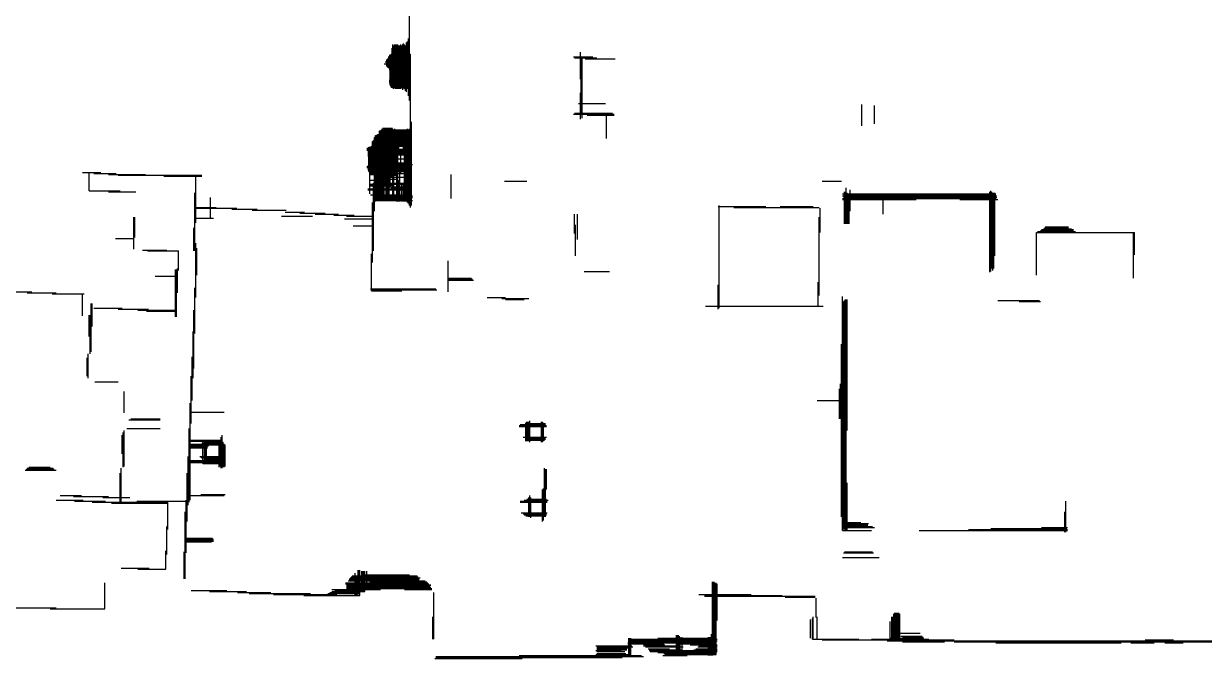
# Model space of a CAD drawing. Extents: x -18.1 to 24.4, y -13.4 to 16.4.
# Drawn here: x 2.5 to 14.67, y -13.45 to -6.91 of the extents above; entities that cross this region are included whole.
import ezdxf

# ---------------------------------------------------------------- set-up
doc = ezdxf.new("R2010")
doc.units = 0
doc.layers.add('1-0_REZ', color=7, linetype='CONTINUOUS')

msp = doc.modelspace()

# ---------------------------------------------------------------- linework, layer by layer
at = {"layer": '1-0_REZ'}
for p, q in [((6.48, -7.7), (6.48, -6.52)), ((6.3, -7.56), (6.3, -7.16)), ((6.31, -7.57), (6.31, -7.12)), ((6.32, -7.58), (6.32, -7.13)), ((6.33, -7.57), (6.33, -7.12)), ((6.34, -7.58), (6.34, -7.12)), ((6.35, -7.58), (6.35, -7.12)), ((6.36, -7.58), (6.36, -7.12)), ((6.37, -7.58), (6.37, -7.13)), ((6.38, -7.58), (6.38, -7.13)), ((6.39, -7.58), (6.39, -7.12)), ((6.4, -7.57), (6.4, -7.13)), ((6.41, -7.59), (6.41, -7.12)), ((6.42, -7.57), (6.42, -7.11)), ((6.43, -7.58), (6.43, -7.12)), ((6.44, -7.6), (6.44, -7.13)), ((6.45, -7.61), (6.45, -7.1)), ((6.46, -7.58), (6.46, -7.09)), ((6.47, -7.65), (6.47, -7.06)), ((6.24, -7.28), (6.49, -7.28)), ((6.24, -7.29), (6.49, -7.29)), ((6.25, -7.27), (6.49, -7.27)), ((6.26, -7.25), (6.49, -7.25)), ((6.26, -7.26), (6.49, -7.26)), ((6.27, -7.23), (6.49, -7.23)), ((6.27, -7.24), (6.49, -7.24)), ((6.28, -7.54), (6.28, -7.23)), ((6.29, -7.22), (6.49, -7.22)), ((6.29, -7.56), (6.29, -7.22)), ((6.49, -8.8), (6.49, -7.22)), ((8.17, -7.25), (8.37, -7.25)), ((8.18, -7.26), (8.41, -7.26)), ((8.24, -7.48), (8.24, -7.2)), ((8.25, -7.84), (8.25, -7.25)), ((8.26, -7.88), (8.26, -7.25)), ((8.29, -7.27), (8.6, -7.27)), ((6.22, -7.32), (6.49, -7.32)), ((6.23, -7.3), (6.49, -7.3)), ((6.24, -7.31), (6.49, -7.31)), ((6.24, -7.33), (6.49, -7.33)), ((6.24, -7.34), (6.49, -7.34)), ((6.25, -7.35), (6.49, -7.35)), ((6.26, -7.36), (6.49, -7.36)), ((6.27, -7.37), (6.49, -7.37)), ((6.27, -7.38), (6.49, -7.38)), ((6.28, -7.39), (6.49, -7.39)), ((6.29, -7.41), (6.49, -7.41)), ((6.3, -7.4), (6.49, -7.4)), ((6.27, -7.49), (6.49, -7.49)), ((6.27, -7.5), (6.49, -7.5)), ((6.27, -7.51), (6.49, -7.51)), ((6.28, -7.47), (6.49, -7.47)), ((6.28, -7.48), (6.49, -7.48)), ((6.28, -7.52), (6.49, -7.52)), ((6.28, -7.53), (6.49, -7.53)), ((6.28, -7.54), (6.49, -7.54)), ((6.29, -7.46), (6.49, -7.46)), ((6.3, -7.42), (6.49, -7.42)), ((6.3, -7.43), (6.49, -7.43)), ((6.3, -7.44), (6.49, -7.44)), ((6.3, -7.45), (6.49, -7.45)), ((6.29, -7.55), (6.49, -7.55)), ((6.29, -7.56), (6.49, -7.56)), ((8.24, -7.89), (8.24, -7.62)), ((8.22, -7.73), (8.5, -7.73)), ((11.14, -7.96), (11.14, -7.74)), ((11.27, -7.94), (11.27, -7.75)), ((8.17, -7.84), (8.59, -7.84)), ((8.18, -7.83), (8.57, -7.83)), ((8.31, -7.85), (8.59, -7.85)), ((8.51, -8.09), (8.51, -7.83)), ((6.17, -8.01), (6.5, -8.01)), ((6.17, -8.73), (6.17, -8.01)), ((6.17, -8.02), (6.5, -8.02)), ((6.18, -8.73), (6.18, -8.02)), ((6.19, -8), (6.5, -8)), ((6.19, -8.73), (6.19, -8)), ((6.2, -8.73), (6.2, -7.99)), ((6.21, -8.73), (6.21, -7.98)), ((6.22, -8.73), (6.22, -7.98)), ((6.23, -8.58), (6.23, -7.98)), ((6.24, -8.73), (6.24, -7.98)), ((6.25, -8.73), (6.25, -7.98)), ((6.26, -8.73), (6.26, -7.98)), ((6.27, -8.73), (6.27, -7.98)), ((6.28, -8.57), (6.28, -7.98)), ((6.29, -8.45), (6.29, -7.98)), ((6.3, -8.46), (6.3, -7.98)), ((6.31, -8.73), (6.31, -7.99)), ((6.32, -8.73), (6.32, -8)), ((6.33, -8.46), (6.33, -7.99)), ((6.34, -8.47), (6.34, -8)), ((6.35, -8.74), (6.35, -8)), ((6.36, -8.74), (6.36, -8.01)), ((6.37, -8.2), (6.37, -8.01)), ((6.42, -8.25), (6.42, -8)), ((6.44, -8.74), (6.44, -8.01)), ((6.46, -8.75), (6.46, -7.99)), ((6.47, -8.76), (6.47, -8)), ((6.48, -8.78), (6.48, -7.99)), ((6.5, -8.78), (6.5, -7.92)), ((6.1, -8.12), (6.5, -8.12)), ((6.1, -8.44), (6.1, -8.12)), ((6.1, -8.14), (6.5, -8.14)), ((6.11, -8.11), (6.5, -8.11)), ((6.11, -8.45), (6.11, -8.11)), ((6.11, -8.13), (6.5, -8.13)), ((6.12, -8.08), (6.5, -8.08)), ((6.12, -8.84), (6.12, -8.08)), ((6.12, -8.09), (6.5, -8.09)), ((6.13, -8.06), (6.5, -8.06)), ((6.13, -8.74), (6.13, -8.06)), ((6.13, -8.07), (6.5, -8.07)), ((6.13, -8.1), (6.5, -8.1)), ((6.14, -8.73), (6.14, -8.06)), ((6.15, -8.05), (6.5, -8.05)), ((6.15, -8.73), (6.15, -8.05)), ((6.16, -8.73), (6.16, -8.05)), ((6.17, -8.04), (6.5, -8.04)), ((6.18, -8.03), (6.5, -8.03)), ((6.43, -8.74), (6.43, -8.03)), ((6.45, -8.74), (6.45, -8.03)), ((6.04, -8.19), (6.35, -8.19)), ((6.04, -8.2), (6.5, -8.2)), ((6.04, -8.21), (6.5, -8.21)), ((6.05, -8.22), (6.5, -8.22)), ((6.05, -8.23), (6.5, -8.23)), ((6.05, -8.24), (6.5, -8.24)), ((6.05, -8.25), (6.5, -8.25)), ((6.05, -8.26), (6.5, -8.26)), ((6.05, -8.27), (6.36, -8.27)), ((6.06, -8.18), (6.37, -8.18)), ((6.06, -8.43), (6.06, -8.18)), ((6.07, -8.66), (6.07, -8.18)), ((6.08, -8.44), (6.08, -8.18)), ((6.09, -8.17), (6.5, -8.17)), ((6.09, -8.45), (6.09, -8.17)), ((6.1, -8.16), (6.5, -8.16)), ((6.11, -8.15), (6.5, -8.15)), ((6.39, -8.45), (6.39, -8.2)), ((6.04, -8.38), (6.5, -8.38)), ((6.04, -8.39), (6.5, -8.39)), ((6.05, -8.37), (6.5, -8.37)), ((6.06, -8.28), (6.31, -8.28)), ((6.06, -8.29), (6.32, -8.29)), ((6.07, -8.3), (6.5, -8.3)), ((6.07, -8.31), (6.32, -8.31)), ((6.07, -8.32), (6.3, -8.32)), ((6.07, -8.33), (6.33, -8.33)), ((6.07, -8.34), (6.5, -8.34)), ((6.07, -8.36), (6.51, -8.36)), ((6.08, -8.35), (6.5, -8.35)), ((6.38, -8.74), (6.38, -8.35)), ((3.11, -8.44), (3.3, -8.44)), ((3.18, -8.63), (3.18, -8.44)), ((3.23, -8.45), (3.46, -8.45)), ((3.38, -8.46), (3.76, -8.46)), ((3.48, -8.47), (4.34, -8.47)), ((3.95, -8.48), (4.34, -8.48)), ((4.28, -8.96), (4.28, -8.48)), ((6.05, -8.4), (6.5, -8.4)), ((6.05, -8.41), (6.5, -8.41)), ((6.06, -8.42), (6.5, -8.42)), ((6.06, -8.43), (6.5, -8.43)), ((6.07, -8.44), (6.34, -8.44)), ((6.07, -8.45), (6.5, -8.45)), ((6.07, -8.46), (6.35, -8.46)), ((6.13, -8.48), (6.32, -8.48)), ((6.13, -8.49), (6.5, -8.49)), ((6.14, -8.47), (6.34, -8.47)), ((6.15, -8.51), (6.35, -8.51)), ((6.91, -8.71), (6.91, -8.46)), ((3.18, -8.63), (3.5, -8.63)), ((6.05, -8.61), (6.5, -8.61)), ((6.05, -8.62), (6.5, -8.62)), ((6.07, -8.52), (6.26, -8.52)), ((6.07, -8.58), (6.29, -8.58)), ((6.08, -8.56), (6.5, -8.56)), ((6.08, -8.57), (6.32, -8.57)), ((6.11, -8.55), (6.5, -8.55)), ((6.11, -9.25), (6.11, -8.55)), ((6.24, -8.59), (6.5, -8.59)), ((6.29, -8.6), (6.5, -8.6)), ((6.37, -8.74), (6.37, -8.52)), ((6.4, -8.74), (6.4, -8.55)), ((6.42, -8.74), (6.42, -8.55)), ((7.46, -8.53), (7.69, -8.53)), ((10.73, -8.53), (10.93, -8.53)), ((10.98, -8.97), (10.98, -8.6)), ((11.02, -8.84), (11.02, -8.62)), ((12.47, -9.46), (12.47, -8.63)), ((3.38, -8.64), (3.66, -8.64)), ((4.27, -9.25), (4.27, -8.65)), ((4.43, -8.91), (4.43, -8.7)), ((6.08, -8.67), (6.5, -8.67)), ((6.1, -9.37), (6.1, -8.75)), ((6.11, -8.69), (6.51, -8.69)), ((6.11, -8.73), (6.51, -8.73)), ((6.12, -8.68), (6.51, -8.68)), ((6.12, -8.72), (6.5, -8.72)), ((6.13, -8.7), (6.51, -8.7)), ((6.13, -8.71), (6.5, -8.71)), ((10.94, -8.66), (12.52, -8.66)), ((10.94, -8.68), (12.53, -8.68)), ((10.94, -8.71), (12.52, -8.71)), ((10.94, -8.72), (11.7, -8.72)), ((10.95, -8.67), (12.52, -8.67)), ((10.95, -8.69), (12.52, -8.69)), ((10.95, -8.7), (12.53, -8.7)), ((10.96, -8.97), (10.96, -8.64)), ((10.97, -8.97), (10.97, -8.64)), ((10.99, -8.97), (10.99, -8.65)), ((11, -8.97), (11, -8.66)), ((11.01, -8.97), (11.01, -8.66)), ((11.36, -8.87), (11.36, -8.66)), ((12.15, -8.72), (12.54, -8.72)), ((12.46, -9.47), (12.46, -8.64)), ((12.48, -9.43), (12.48, -8.64)), ((12.49, -9.45), (12.49, -8.65)), ((12.5, -9.43), (12.5, -8.65)), ((12.51, -9.3), (12.51, -8.65)), ((4.27, -8.8), (4.49, -8.8)), ((4.27, -8.81), (4.7, -8.81)), ((4.65, -8.82), (4.91, -8.82)), ((4.86, -8.83), (5.21, -8.83)), ((5.2, -8.85), (5.4, -8.85)), ((5.35, -8.86), (5.61, -8.86)), ((5.51, -8.87), (5.75, -8.87)), ((8.18, -9.07), (8.18, -8.87)), ((8.21, -9.13), (8.21, -8.87)), ((9.66, -8.79), (10.15, -8.79)), ((9.67, -9.84), (9.67, -8.78)), ((9.82, -8.8), (10.7, -8.8)), ((10.3, -8.79), (10.64, -8.79)), ((10.71, -9.06), (10.71, -8.81)), ((3.64, -9.23), (3.64, -8.9)), ((3.65, -9.11), (3.65, -8.9)), ((4.27, -8.91), (4.46, -8.91)), ((5.16, -8.89), (5.48, -8.89)), ((5.7, -8.88), (5.91, -8.88)), ((5.81, -8.92), (6.11, -8.92)), ((5.83, -8.89), (6.11, -8.89)), ((5.9, -8.99), (6.11, -8.99)), ((8.19, -9.3), (8.19, -8.98)), ((10.7, -9.71), (10.7, -8.9)), ((13.03, -9), (13.27, -9)), ((3.45, -9.12), (3.64, -9.12)), ((4.26, -9.25), (4.26, -9.01)), ((12.94, -9.06), (13.95, -9.06)), ((12.94, -9.5), (12.94, -9.06)), ((12.95, -9.05), (13.34, -9.05)), ((12.98, -9.04), (13.32, -9.04)), ((12.99, -9.03), (13.32, -9.03)), ((13.01, -9.02), (13.3, -9.02)), ((13.02, -9.01), (13.27, -9.01)), ((13.94, -9.53), (13.94, -9.06)), ((13.95, -9.29), (13.95, -9.06)), ((3.73, -9.24), (3.98, -9.24)), ((4.28, -9.73), (4.28, -9.17)), ((4.29, -9.5), (4.29, -9.22)), ((3.78, -9.25), (4.1, -9.25)), ((4.1, -9.45), (4.1, -9.25)), ((6.09, -9.66), (6.09, -9.28)), ((6.88, -9.67), (6.88, -9.35)), ((4.07, -9.93), (4.07, -9.44)), ((4.08, -9.93), (4.08, -9.44)), ((4.09, -9.68), (4.09, -9.43)), ((8.28, -9.46), (8.54, -9.46)), ((3.86, -9.51), (4.09, -9.51)), ((6.88, -9.53), (7.12, -9.53)), ((6.88, -9.54), (7.13, -9.54)), ((6.88, -9.55), (7.14, -9.55)), ((9.66, -9.85), (9.66, -9.6)), ((10.69, -9.82), (10.69, -9.57)), ((2.21, -9.67), (2.59, -9.67)), ((2.54, -9.68), (2.84, -9.68)), ((2.8, -9.69), (3.13, -9.69)), ((3.11, -9.92), (3.11, -9.7)), ((4.27, -10.1), (4.27, -9.63)), ((6.08, -9.64), (6.75, -9.64)), ((6.09, -9.65), (6.76, -9.65)), ((6.09, -9.66), (6.4, -9.66)), ((7.28, -9.73), (7.47, -9.73)), ((10.94, -12.13), (10.94, -9.72)), ((3.2, -10.29), (3.2, -9.79)), ((3.21, -10.03), (3.21, -9.79)), ((3.23, -9.84), (3.52, -9.84)), ((3.48, -9.85), (3.79, -9.85)), ((7.43, -9.74), (7.71, -9.74)), ((7.47, -9.75), (7.66, -9.75)), ((9.53, -9.82), (10.74, -9.82)), ((10.95, -12.12), (10.95, -9.77)), ((10.96, -12.12), (10.96, -9.76)), ((10.97, -12.13), (10.97, -9.75)), ((10.98, -12.13), (10.98, -9.75)), ((10.99, -11.1), (10.99, -9.75)), ((12.54, -9.76), (12.97, -9.76)), ((12.76, -9.77), (12.98, -9.77)), ((3.18, -10.13), (3.18, -9.91)), ((3.19, -10.31), (3.19, -9.91)), ((3.68, -9.86), (4.08, -9.86)), ((3.77, -9.87), (4.08, -9.87)), ((4.26, -10.46), (4.26, -9.86)), ((4.25, -10.56), (4.25, -10.08)), ((10.93, -11.99), (10.93, -10.21)), ((3.17, -10.56), (3.17, -10.31)), ((3.16, -10.54), (3.16, -10.35)), ((4.24, -10.79), (4.24, -10.34)), ((4.23, -11.03), (4.23, -10.54)), ((3.24, -10.6), (3.48, -10.6)), ((3.54, -10.92), (3.54, -10.7)), ((10.91, -10.98), (10.91, -10.67)), ((10.92, -10.98), (10.92, -10.62)), ((4.22, -11.82), (4.22, -10.82)), ((10.68, -10.79), (10.99, -10.79)), ((4.22, -10.91), (4.57, -10.91)), ((3.59, -10.99), (3.91, -10.99)), ((3.61, -10.98), (3.91, -10.98)), ((7.61, -11.05), (7.89, -11.05)), ((7.61, -11.06), (7.89, -11.06)), ((7.62, -11.04), (7.88, -11.04)), ((7.67, -11.03), (7.88, -11.03)), ((7.68, -11.21), (7.68, -11.02)), ((7.69, -11.21), (7.69, -11.01)), ((7.7, -11.21), (7.7, -11.01)), ((7.71, -11.21), (7.71, -11.01)), ((7.72, -11.22), (7.72, -11)), ((7.84, -11.22), (7.84, -11.01)), ((7.85, -11.22), (7.85, -11.01)), ((7.86, -11.21), (7.86, -11.02)), ((3.52, -11.34), (3.52, -11.15)), ((3.53, -11.48), (3.53, -11.12)), ((3.54, -11.47), (3.54, -11.1)), ((3.57, -11.08), (3.91, -11.08)), ((4.21, -11.84), (4.21, -11.08)), ((4.54, -11.49), (4.54, -11.17)), ((4.55, -11.49), (4.55, -11.15)), ((7.65, -11.17), (7.89, -11.17)), ((7.67, -11.18), (7.88, -11.18)), ((7.68, -11.19), (7.88, -11.19)), ((4.21, -11.2), (4.53, -11.2)), ((4.21, -11.21), (4.55, -11.21)), ((4.21, -11.24), (4.57, -11.24)), ((4.21, -11.25), (4.58, -11.25)), ((4.21, -11.26), (4.41, -11.26)), ((4.21, -11.27), (4.4, -11.27)), ((4.21, -11.28), (4.4, -11.28)), ((4.34, -11.23), (4.56, -11.23)), ((4.35, -11.44), (4.35, -11.21)), ((4.36, -11.22), (4.56, -11.22)), ((4.37, -11.43), (4.37, -11.2)), ((4.38, -11.43), (4.38, -11.21)), ((4.39, -11.43), (4.39, -11.21)), ((4.52, -11.48), (4.52, -11.2)), ((4.53, -11.47), (4.53, -11.2)), ((4.56, -11.48), (4.56, -11.22)), ((4.57, -11.48), (4.57, -11.24)), ((4.58, -11.47), (4.58, -11.25)), ((7.68, -11.2), (7.87, -11.2)), ((4.2, -11.87), (4.2, -11.37)), ((4.2, -11.41), (4.55, -11.41)), ((4.2, -11.42), (4.54, -11.42)), ((4.2, -11.43), (4.57, -11.43)), ((4.32, -11.37), (4.58, -11.37)), ((4.33, -11.38), (4.57, -11.38)), ((4.36, -11.4), (4.56, -11.4)), ((4.37, -11.39), (4.57, -11.39)), ((2.52, -11.51), (2.84, -11.51)), ((2.53, -11.5), (2.82, -11.5)), ((2.54, -11.49), (2.81, -11.49)), ((2.56, -11.48), (2.78, -11.48)), ((3.5, -11.85), (3.5, -11.54)), ((3.51, -11.85), (3.51, -11.49)), ((4.19, -12.04), (4.19, -11.54)), ((4.35, -11.44), (4.58, -11.44)), ((7.87, -11.99), (7.87, -11.49)), ((7.88, -11.99), (7.88, -11.5)), ((7.89, -11.71), (7.89, -11.5)), ((10.99, -12.13), (10.99, -11.64)), ((2.88, -11.77), (3.1, -11.77)), ((3.02, -11.78), (3.38, -11.78)), ((3.32, -11.79), (3.6, -11.79)), ((4.19, -11.77), (4.57, -11.77)), ((4.33, -11.76), (4.58, -11.76)), ((7.71, -11.99), (7.71, -11.79)), ((7.72, -11.99), (7.72, -11.77)), ((7.73, -12), (7.73, -11.79)), ((7.85, -12.04), (7.85, -11.71)), ((7.86, -12.03), (7.86, -11.7)), ((2.84, -11.82), (3.12, -11.82)), ((3.03, -11.83), (3.35, -11.83)), ((3.21, -11.84), (3.99, -11.84)), ((3.41, -11.85), (3.99, -11.85)), ((3.67, -11.83), (4.2, -11.83)), ((3.99, -12.12), (3.99, -11.84)), ((4.18, -12.36), (4.18, -11.82)), ((7.62, -11.83), (7.9, -11.83)), ((7.62, -11.84), (7.9, -11.84)), ((7.66, -11.82), (7.91, -11.82)), ((7.69, -11.81), (7.89, -11.81)), ((13.24, -12.15), (13.24, -11.83)), ((4.17, -12.63), (4.17, -11.94)), ((7.63, -11.95), (7.9, -11.95)), ((7.65, -11.96), (7.89, -11.96)), ((7.66, -11.97), (7.89, -11.97)), ((7.68, -11.98), (7.88, -11.98)), ((13.23, -12.15), (13.23, -11.94)), ((3.98, -12.38), (3.98, -12.09)), ((10.94, -12.05), (11.13, -12.05)), ((10.94, -12.06), (11.21, -12.06)), ((10.94, -12.07), (11.2, -12.07)), ((10.94, -12.08), (11.2, -12.08)), ((10.94, -12.09), (11.25, -12.09)), ((10.94, -12.1), (11.27, -12.1)), ((10.94, -12.13), (11.24, -12.13)), ((11.73, -12.13), (13.26, -12.13)), ((12.24, -12.12), (13.26, -12.12)), ((12.47, -12.11), (13.25, -12.11)), ((12.99, -12.1), (13.26, -12.1)), ((4.17, -12.21), (4.45, -12.21)), ((4.17, -12.22), (4.46, -12.22)), ((4.17, -12.23), (4.46, -12.23)), ((4.17, -12.24), (4.46, -12.24)), ((4.17, -12.25), (4.44, -12.25)), ((3.97, -12.53), (3.97, -12.34)), ((4.16, -12.63), (4.16, -12.35)), ((10.95, -12.36), (11.26, -12.36)), ((10.96, -12.35), (11.25, -12.35)), ((3.51, -12.52), (3.8, -12.52)), ((10.94, -12.41), (11.32, -12.41)), ((3.68, -12.53), (3.97, -12.53)), ((5.85, -12.65), (6.64, -12.65)), ((5.86, -12.63), (6.58, -12.63)), ((5.86, -12.64), (6.58, -12.64)), ((5.87, -12.62), (6.59, -12.62)), ((5.88, -12.61), (6.57, -12.61)), ((5.89, -12.6), (6.56, -12.6)), ((5.92, -12.81), (5.92, -12.57)), ((5.93, -12.81), (5.93, -12.61)), ((5.94, -12.8), (5.94, -12.61)), ((5.95, -12.79), (5.95, -12.54)), ((5.96, -12.78), (5.96, -12.54)), ((5.97, -12.8), (5.97, -12.54)), ((5.99, -12.76), (5.99, -12.55)), ((6, -12.76), (6, -12.55)), ((6, -12.59), (6.48, -12.59)), ((6.01, -12.76), (6.01, -12.55)), ((6.02, -12.76), (6.02, -12.55)), ((6.04, -12.74), (6.04, -12.55)), ((3.34, -12.94), (3.34, -12.67)), ((4.23, -12.75), (4.6, -12.75)), ((4.42, -12.76), (4.8, -12.76)), ((4.71, -12.77), (5.05, -12.77)), ((5.66, -12.77), (5.97, -12.77)), ((5.68, -12.74), (6.18, -12.74)), ((5.68, -12.76), (6.02, -12.76)), ((5.71, -12.75), (6.02, -12.75)), ((5.82, -12.67), (6.67, -12.67)), ((5.82, -12.68), (6.68, -12.68)), ((5.83, -12.69), (6.7, -12.69)), ((5.83, -12.7), (6.7, -12.7)), ((5.83, -12.71), (6.69, -12.71)), ((5.83, -12.72), (6.7, -12.72)), ((5.83, -12.73), (6.71, -12.73)), ((6.07, -12.66), (6.66, -12.66)), ((6.43, -12.74), (6.71, -12.74)), ((6.73, -13.25), (6.73, -12.77)), ((9.6, -13.42), (9.6, -12.66)), ((9.61, -13.41), (9.61, -12.66)), ((9.62, -13.41), (9.62, -12.66)), ((9.63, -13.41), (9.63, -12.67)), ((9.64, -13.41), (9.64, -12.67)), ((9.65, -13.06), (9.65, -12.68)), ((4.83, -12.78), (5.46, -12.78)), ((5.08, -12.79), (5.73, -12.79)), ((5.39, -12.8), (5.97, -12.8)), ((5.64, -12.78), (5.97, -12.78)), ((9.46, -12.79), (10, -12.79)), ((9.52, -12.8), (10.32, -12.8)), ((9.52, -12.81), (10.66, -12.81)), ((10.35, -12.82), (10.66, -12.82)), ((10.67, -13.03), (10.67, -12.83)), ((2.35, -12.93), (2.84, -12.93)), ((2.78, -12.94), (3.34, -12.94)), ((11.47, -13.26), (11.47, -12.99)), ((11.48, -13.26), (11.48, -12.98)), ((11.49, -13.26), (11.49, -12.98)), ((11.5, -13.27), (11.5, -12.98)), ((11.51, -13.27), (11.51, -12.98)), ((11.52, -13.27), (11.52, -12.98)), ((11.53, -13.27), (11.53, -12.99)), ((6.72, -13.25), (6.72, -13.02)), ((10.61, -13.24), (10.61, -13.05)), ((10.63, -13.25), (10.63, -13.04)), ((10.64, -13.25), (10.64, -13.02)), ((10.68, -13.25), (10.68, -13.02)), ((11.43, -13.27), (11.43, -13.07)), ((11.45, -13.27), (11.45, -13.02)), ((11.46, -13.26), (11.46, -13.02)), ((8.74, -13.43), (8.74, -13.24)), ((8.74, -13.25), (9.65, -13.25)), ((8.75, -13.43), (8.75, -13.24)), ((8.76, -13.43), (8.76, -13.24)), ((9.04, -13.24), (9.64, -13.24)), ((9.23, -13.42), (9.23, -13.21)), ((9.24, -13.42), (9.24, -13.21)), ((9.25, -13.42), (9.25, -13.21)), ((9.26, -13.42), (9.26, -13.22)), ((9.27, -13.42), (9.27, -13.23)), ((9.29, -13.42), (9.29, -13.23)), ((9.56, -13.42), (9.56, -13.23)), ((9.57, -13.42), (9.57, -13.23)), ((9.58, -13.42), (9.58, -13.23)), ((9.59, -13.42), (9.59, -13.2)), ((10.63, -13.25), (11.11, -13.25)), ((11.24, -13.25), (11.83, -13.25)), ((11.43, -13.24), (11.78, -13.24)), ((11.5, -13.19), (11.74, -13.19)), ((11.54, -13.22), (11.76, -13.22)), ((11.56, -13.23), (11.77, -13.23)), ((8.4, -13.32), (8.77, -13.32)), ((8.4, -13.37), (8.66, -13.37)), ((8.41, -13.33), (8.78, -13.33)), ((8.41, -13.34), (8.74, -13.34)), ((8.41, -13.35), (8.72, -13.35)), ((8.41, -13.36), (8.72, -13.36)), ((8.73, -13.29), (9.64, -13.29)), ((8.73, -13.3), (9.1, -13.3)), ((8.74, -13.26), (9.64, -13.26)), ((8.74, -13.27), (9.65, -13.27)), ((8.74, -13.28), (9.64, -13.28)), ((8.89, -13.31), (9.11, -13.31)), ((8.89, -13.32), (9.24, -13.32)), ((8.91, -13.33), (9.3, -13.33)), ((8.94, -13.35), (9.16, -13.35)), ((8.95, -13.36), (9.29, -13.36)), ((8.95, -13.37), (9.65, -13.37)), ((9.23, -13.3), (9.64, -13.3)), ((9.37, -13.31), (9.65, -13.31)), ((9.41, -13.36), (9.65, -13.36)), ((9.43, -13.35), (9.65, -13.35)), ((9.45, -13.33), (9.65, -13.33)), ((9.46, -13.32), (9.65, -13.32)), ((10.73, -13.26), (12.09, -13.26)), ((11.4, -13.27), (15.68, -13.27)), ((11.56, -13.28), (11.99, -13.28)), ((12.09, -13.28), (15.1, -13.28)), ((12.52, -13.29), (13.81, -13.29)), ((13.91, -13.29), (14.15, -13.29)), ((14.06, -13.26), (14.35, -13.26)), ((14.26, -13.29), (14.45, -13.29)), ((6.74, -13.45), (7.64, -13.45)), ((6.75, -13.43), (8.89, -13.43)), ((6.75, -13.44), (8.67, -13.44)), ((7.61, -13.42), (8.87, -13.42)), ((8.4, -13.41), (8.74, -13.41)), ((8.41, -13.38), (8.7, -13.38)), ((8.41, -13.4), (8.71, -13.4)), ((8.96, -13.38), (9.65, -13.38)), ((9.04, -13.39), (9.64, -13.39)), ((9.09, -13.42), (9.34, -13.42)), ((9.1, -13.4), (9.64, -13.4)), ((9.11, -13.41), (9.64, -13.41))]:
    msp.add_line(p, q, dxfattribs=at)

doc.saveas('drawing.dxf')
